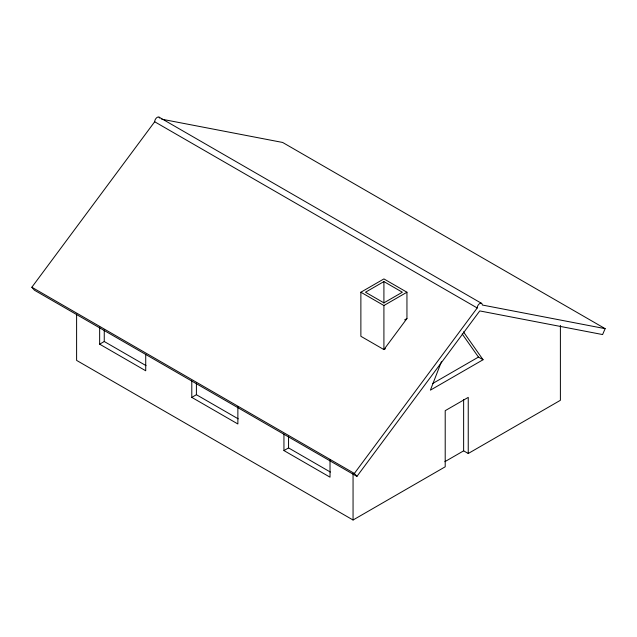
<?xml version="1.0" encoding="UTF-8"?>
<svg xmlns="http://www.w3.org/2000/svg" width="637" height="637" viewBox="0 0 637 637"><rect width="100%" height="100%" fill="white"/><g stroke="black" fill="none" stroke-linecap="round" stroke-linejoin="round"><path stroke-width="0.96" d="M441.417 361.72L430.389 390.155L483.061 359.746L463.449 331.845M161.742 119.191L282.629 142.457L605.15 328.66L602.594 334.56L479.757 310.92L356.927 476.396L34.406 290.193L31.85 287.239L154.687 121.763A3.615 2.086 -60 0 1 156.909 117.558A3.615 2.086 -60 0 1 159.712 118.1M406.947 318.556L383.912 349.586L360.876 336.288L360.876 292.224L383.912 278.918L406.947 292.224L406.947 318.556L404.646 319.885M356.927 476.396L354.371 473.442L477.201 307.966A3.615 2.086 -60 0 1 479.757 303.546A3.615 2.086 -60 0 1 482.313 305.019L605.15 328.66M99.651 326.765L99.651 344.171L104.253 341.512L146.064 365.654M383.912 281.578L365.487 292.224L383.912 302.862L402.345 292.224L383.912 281.578L383.912 303.037M191.793 380.934L191.793 397.377L196.403 394.717L238.214 418.851M360.876 292.224L383.912 305.521L406.947 292.224M385.449 348.702L383.912 349.586L383.912 305.521M283.943 434.131L283.943 450.574L288.553 447.915L330.356 472.057M432.579 383.57L478.451 357.078L483.061 359.746M444.865 461.682L463.632 450.845L468.243 453.504L560.393 400.299L560.393 325.451M76.607 314.113L76.607 360.399L353.057 520.007L445.207 466.802L445.207 410.674L468.243 397.377L468.243 453.504M159.051 117.16L481.564 303.363M154.687 121.763L477.201 307.966M31.85 287.239L354.371 473.442M99.651 344.171L145.722 370.774L145.722 354.331M191.793 397.377L237.872 423.979L237.872 406.565M283.943 450.574L330.022 477.177L330.022 459.763M462.199 333.963L478.451 357.078M463.632 399.638L463.632 450.845M353.057 473.713L353.057 520.007M288.553 436.305L288.553 447.915M196.403 383.108L196.403 394.717M104.253 329.902L104.253 341.512"/></g></svg>
